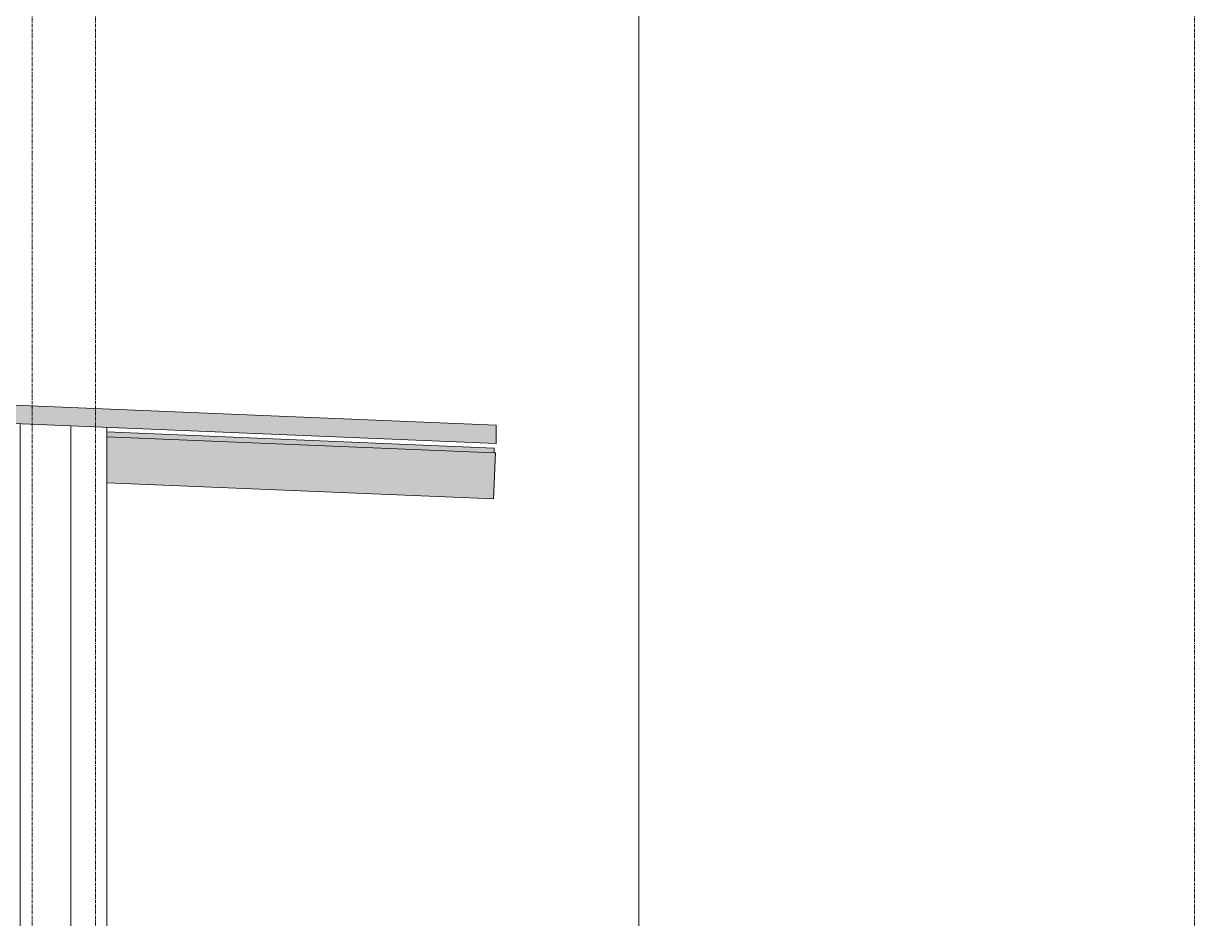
# Model space of a CAD drawing. Header units: inches. Extents: x -54880 to -186, y -132 to 853.
# Drawn here: x -19164.4 to -18979.5, y 267.2 to 408.4 of the extents above; entities that cross this region are included whole.
import ezdxf

# ---------------------------------------------------------------- set-up
doc = ezdxf.new("R2010")
doc.units = ezdxf.units.IN
doc.header["$MEASUREMENT"] = 0
doc.linetypes.add('Grid Line 1_2_', pattern=[0.875, 0.5, -0.125, 0.125, -0.125])
for name, color, linetype, lineweight in [('A-ROOF', 132, 'Continuous', 9), ('A-WALL-PATT', 111, 'Continuous', 9), ('G-ANNO-SYMB', 111, 'Continuous', 9), ('L-SITE-WALL', 31, 'Continuous', 9), ('S-BEAM', 12, 'Continuous', 9), ('S-GRID', 1, 'Continuous', 9)]:
    doc.layers.add(name, color=color, linetype=linetype, lineweight=lineweight)

# ---------------------------------------------------------------- blocks, each defined once
blk = doc.blocks.new('Dimension Lumber - 4x8-1074504-Section 7')
at = {"layer": 'S-BEAM'}
blk.add_hatch(color=256, dxfattribs=at).paths.add_polyline_path([(22432.4, 333.39), (22432.7, 340.64), (22371.37, 343.19), (22371.37, 335.94), (22414.26, 334.15)], flags=0)
for p, q in [((22432.7, 340.64), (22432.4, 333.39)), ((22432.51, 340.65), (22432.7, 340.64)), ((22371.37, 335.94), (22432.4, 333.39))]:
    blk.add_line(p, q, dxfattribs=at)

msp = doc.modelspace()

# ---------------------------------------------------------------- hatches: boundary and pattern name
at = {"layer": 'A-ROOF'}
for points in [[(-19089.7431, 342.13397), (-19089.7431, 345.01146), (-20401.2431, 399.65729), (-20401.2431, 396.7798), (-19108.28651, 342.90661)], [(-19090.03974, 340.64633), (-19090.03974, 341.39698), (-19151.1806, 343.94451), (-19151.1806, 343.19386), (-19108.28651, 341.40661)]]:
    msp.add_hatch(color=256, dxfattribs=at).paths.add_polyline_path(points, flags=0)
at = {"layer": 'A-WALL-PATT'}
h = msp.add_hatch(dxfattribs=at)
h.set_pattern_fill('FP_12', color=256, style=0, pattern_type=2)
h.set_pattern_definition([(90, (22307.131, 0), (-8, 5e-16), [])])
h.paths.add_polyline_path([(-19728.02651, 147.2859), (-19657.9931, 147.2859), (-19657.9931, 150.19626), (-19656.02018, 150.22942), (-19655.62555, 150.46078), (-19655.39804, 150.85805), (-19655.3681, 151.42155), (-19655.39041, 163.05605), (-19655.56227, 163.41323), (-19655.87194, 163.6604), (-19656.2581, 163.74861), (-19657.9931, 163.74861), (-19657.9931, 164.19855), (-19893.2431, 164.19855), (-19893.2431, 163.74861), (-19895.17614, 163.72628), (-19895.53301, 163.55427), (-19895.77996, 163.24433), (-19895.8681, 162.85784), (-19895.83497, 150.84893), (-19895.60381, 150.45393), (-19895.20688, 150.22623), (-19894.9781, 150.19626), (-19893.2431, 150.19626), (-19893.2431, 147.2859), (-19747.39339, 147.2859)], flags=0)
h.paths.add_polyline_path([(-19651.9931, 147.2859), (-19416.7431, 147.2859), (-19416.7431, 150.19626), (-19414.77018, 150.22942), (-19414.37555, 150.46078), (-19414.14804, 150.85805), (-19414.1181, 151.42155), (-19414.14041, 163.05605), (-19414.31227, 163.41323), (-19414.62194, 163.6604), (-19415.0081, 163.74861), (-19416.7431, 163.74861), (-19416.7431, 164.19855), (-19651.9931, 164.19855), (-19651.9931, 163.74861), (-19653.92614, 163.72628), (-19654.28301, 163.55427), (-19654.52996, 163.24433), (-19654.6181, 162.85784), (-19654.58497, 150.84893), (-19654.35381, 150.45393), (-19653.95688, 150.22623), (-19653.7281, 150.19626), (-19651.9931, 150.19626)], flags=0)
h.paths.add_polyline_path([(-20109.3056, 147.2859), (-19899.2431, 147.2859), (-19899.2431, 150.19626), (-19897.27018, 150.22942), (-19896.87555, 150.46078), (-19896.64804, 150.85805), (-19896.6181, 151.42155), (-19896.64041, 163.05605), (-19896.81227, 163.41323), (-19897.12194, 163.6604), (-19897.5081, 163.74861), (-19899.2431, 163.74861), (-19899.2431, 164.19855), (-20109.3056, 164.19855), (-20109.3056, 151.42155)], flags=0)
h.paths.add_polyline_path([(-19151.1806, 147.2859), (-19151.1806, 164.19855), (-19169.4931, 164.19855), (-19169.4931, 163.74861), (-19171.42614, 163.72628), (-19171.78301, 163.55427), (-19172.02996, 163.24433), (-19172.1181, 162.85784), (-19172.08497, 150.84893), (-19171.85381, 150.45393), (-19171.45688, 150.22623), (-19171.2281, 150.19626), (-19169.4931, 150.19626), (-19169.4931, 147.2859), (-19151.33136, 147.2859)], flags=0)
h.paths.add_polyline_path([(-19410.7431, 147.2859), (-19175.4931, 147.2859), (-19175.4931, 150.19626), (-19173.52018, 150.22942), (-19173.12555, 150.46078), (-19172.89804, 150.85805), (-19172.8681, 151.42155), (-19172.89041, 163.05605), (-19173.06227, 163.41323), (-19173.37194, 163.6604), (-19173.7581, 163.74861), (-19175.4931, 163.74861), (-19175.4931, 164.19855), (-19410.7431, 164.19855), (-19410.7431, 163.74861), (-19412.67614, 163.72628), (-19413.03301, 163.55427), (-19413.27996, 163.24433), (-19413.3681, 162.85784), (-19413.31479, 150.80017), (-19413.10381, 150.45393), (-19412.70688, 150.22623), (-19412.4781, 150.19626), (-19410.7431, 150.19626)], flags=0)
h.paths.add_polyline_path([(-19170.54324, 187.24208), (-19151.1806, 187.24208), (-19151.1806, 344.69386), (-20228.82643, 389.59577), (-20228.82643, 240), (-20400.7431, 240), (-20400.7431, 187.24208), (-19184.2431, 187.24208), (-19184.2431, 241.25), (-19180.4931, 241.25), (-19180.4931, 237.8851), (-19180.38372, 237.8851), (-19180.3056, 235.50336), (-19179.84826, 235.1196), (-19179.91857, 235.03582), (-19180.4931, 235.51791), (-19180.4931, 193.11719), (-19180.38372, 193.11719), (-19180.3056, 190.73545), (-19179.84826, 190.3517), (-19179.91857, 190.26791), (-19180.4931, 190.75), (-19180.43818, 187.88351), (-19180.3056, 187.94742), (-19174.44296, 187.94742), (-19174.44296, 193.19531), (-19180.30566, 193.19531), (-19180.3056, 193.30469), (-19174.44296, 193.30469), (-19174.44296, 237.96322), (-19180.30566, 237.96322), (-19180.3056, 238.0726), (-19174.44296, 238.0726), (-19174.44296, 240.82637), (-19170.54324, 240.82637), (-19170.54324, 188.92055)], flags=0)

# ---------------------------------------------------------------- linework, layer by layer
at = {"layer": 'A-ROOF'}
for p, q in [((-20401.2431, 399.65729), (-19089.7431, 345.01146)), ((-19089.7431, 342.13397), (-20401.2431, 396.7798)), ((-19151.1806, 343.94451), (-19090.03974, 341.39698)), ((-19089.7431, 345.01146), (-19089.7431, 342.13397)), ((-19090.03974, 340.64633), (-19151.1806, 343.19386)), ((-19090.03974, 341.39698), (-19090.03974, 340.64633))]:
    msp.add_line(p, q, dxfattribs=at)
at = {"layer": 'G-ANNO-SYMB'}
msp.add_line((-19067.21662, 545.15708), (-19067.21662, -54.81697), dxfattribs=at)
at = {"layer": 'L-SITE-WALL'}
msp.add_line((-19151.1806, 187.24208), (-19151.1806, 344.69386), dxfattribs=at)
at = {"layer": 'S-GRID', "linetype": 'Grid Line 1_2_'}
for p, q in [((-19162.9931, -132), (-19162.9931, 648.65882)), ((-19162.9931, -132), (-19162.9931, 648.65882)), ((-19152.9931, -132), (-19152.9931, 648.65882)), ((-18979.4931, -132), (-18979.4931, 648.65882)), ((-18979.4931, -132), (-18979.4931, 648.65882))]:
    msp.add_line(p, q, dxfattribs=at)

# ---------------------------------------------------------------- block references
at = {"layer": 'S-BEAM'}
msp.add_blockref('Dimension Lumber - 4x8-1074504-Section 7', (-41522.54591, 0), dxfattribs=at)

doc.saveas('drawing.dxf')
